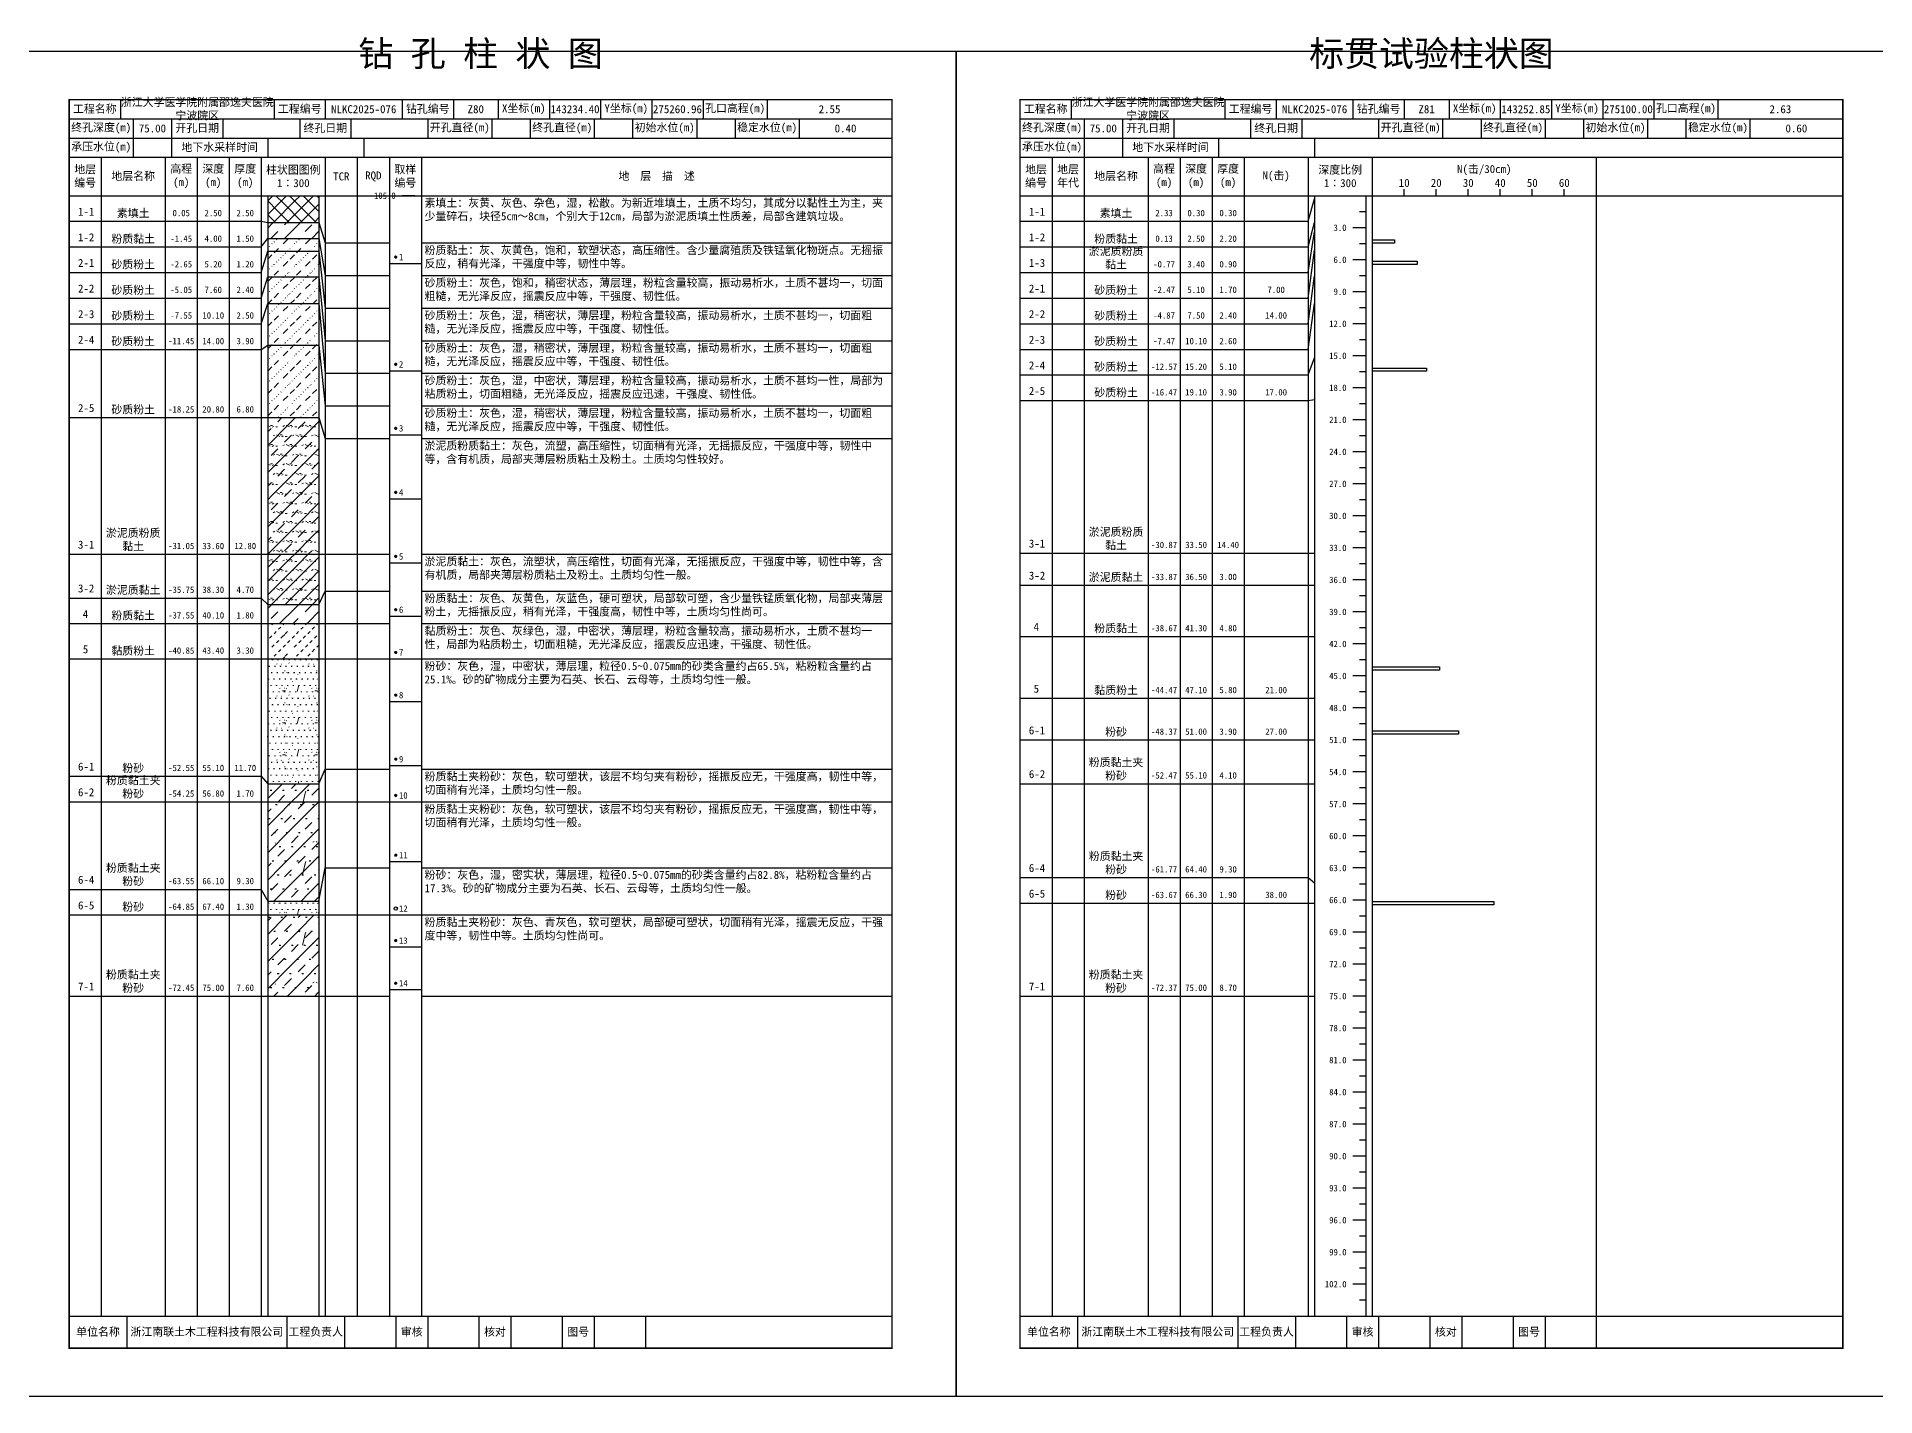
# Model space of a CAD drawing. Extents: x 297 to 65340, y 0 to 425.
# Drawn here: x 56143 to 56717, y 0 to 425 of the extents above; entities that cross this region are included whole.
import ezdxf
from ezdxf.enums import TextEntityAlignment as Align

# ---------------------------------------------------------------- set-up
doc = ezdxf.new("R2010")
doc.units = 0
doc.layers.get('0').update_dxf_attribs({"linetype": 'CONTINUOUS'})
doc.layers.add('FRAME', color=7, linetype='CONTINUOUS')
doc.layers.add('STRATUM', color=7, linetype='CONTINUOUS')
doc.layers.add('HATCH', color=7, linetype='CONTINUOUS', lineweight=13)
doc.styles.add('ST', font='')
doc.styles.get('ST').set_extended_font_data('SimSun')
pattern_1 = [(45, (0, 0), (-4.2426407, 4.2426407), [10, 0]), (45, (1.061, -3.182), (-2.12132034, 6.363961), [3, -3])]
pattern_2 = [(45.000006, (0, 0), (-7.3e-07, 6.99998237), [1.971956, -7.927535]), (45.000006, (2.813, 2.829), (-7.3e-07, 6.99998237), [1.99367, -7.905828]), (45.000006, (5.0675, 5.082), (-7.3e-07, 6.99998237), [1.813609, -8.085882]), (26.565052, (0, 3.5), (7.00000042, 7.00000017), [0.0965, -15.555976]), (36.869899, (0.7, 4.2), (6.999999835, 7.000000165), [0.197747, -34.802253]), (315.00001, (3.5, 6.976), (6.99998237, 1.2e-06), [0.033054, -9.866441]), (26.565052, (3.5, 0), (7.00000042, 7.00000017), [0.144749, -15.507727]), (26.565052, (4.2, 0.7), (7.00000042, 7.00000017), [0.10528, -15.547196]), (90.000004, (4.55, 1.05), (-7, -5e-07), [0.028767, -6.971233]), (26.565052, (4.9, 1.4), (7.00000042, 7.00000017), [0.091014, -31.213938]), (36.869899, (5.6, 2.1), (6.999999835, 7.000000165), [0.110692, -34.889308]), (45.000002, (6.3, 2.8), (-2.4e-07, 6.99998237), [0.109112, -9.790383]), (315.00001, (6.914, 3.548), (6.99998237, 1.2e-06), [0.033054, -9.866441]), (36.869898, (1.4, 4.9), (6.999999957, 7.000000043), [0.10224, -34.89776]), (53.130103, (2.1, 5.6), (13.999999763, 21.000000158), [0.134384, -34.865616]), (53.130103, (2.8, 6.3), (13.999999763, 21.000000158), [0.126246, -34.873754])]
pattern_3 = [(82.875, (-0.8346, -1.206), (0.00036925, 10.000176442), [0.08929, -80.53371]), (143.13, (-0.7336, -1.2818), (-29.99996427, 20.00005359), [0.12627, -49.87373]), (172.875, (-0.5564, -1.304), (-70.000245666, 9.999660329), [0.17857, -80.44443]), (206.565, (-0.378, -1.2147), (-9.99970493, -9.99968706), [0.19954, -22.16046]), (243.435, (-0.2887, -1.0363), (8.93e-06, -9.999696), [0.19954, -22.16146]), (255.964, (-0.1994, -0.679), (-0.00020004, -9.99950129), [0.36813, -40.86287]), (255.964, (0.1106, 0.561), (-0.00020004, -9.99950129), [1.27838, -39.95262]), (255.964, (0.179, 0.835), (-0.00020004, -9.99950129), [0.28235, -40.94865]), (216.87, (0.3694, 1.0892), (-9.999982136, -10.000017864), [0.12627, -49.87373]), (243.435, (0.2683, 1.0135), (8.93e-06, -9.999696), [0.19954, -22.16146]), (206.565, (0.548, 1.1785), (-9.99970493, -9.99968706), [0.19954, -22.16046]), (172.875, (0.725, 1.1563), (-70.000245666, 9.999660329), [0.17857, -80.44443]), (143.13, (0.826, 1.0806), (-29.99996427, 20.00005359), [0.12627, -49.87373]), (82.875, (0.815, 0.992), (0.00036925, 10.000176442), [0.08929, -80.53371]), (0, (-0.33, 0.34), (0, 10), [0.89286, -9.10714]), (0, (0.025, 0), (1, 2), [0, -1.75]), (0, (0, 0.025), (1, 2), [0, -1.75]), (0, (0, 0), (1, 2), [0, -1.75]), (0, (-0.025, 0), (1, 2), [0, -1.75]), (0, (0, -0.025), (1, 2), [0, -1.75])]
pattern_4 = [(82.875, (-1.8361, -2.6533), (0.00081235, 22.00038817), [0.196438, -177.174162]), (143.13, (-1.614, -2.82), (-65.9999214, 44.0001179), [0.277794, -109.722206]), (172.875, (-1.224, -2.8687), (-154.00054047, 21.99925272), [0.392854, -176.977746]), (206.565, (-0.831, -2.672), (-21.9993508, -21.9993115), [0.438988, -48.753012]), (243.435, (-0.635, -2.28), (1.96e-05, -21.9993312), [0.438988, -48.755212]), (255.964, (-0.4387, -1.494), (-0.0004401, -21.99890283), [0.809886, -89.898314]), (255.964, (0.2434, 1.2344), (-0.0004401, -21.99890283), [2.812436, -87.895764]), (255.964, (0.394, 1.837), (-0.0004401, -21.99890283), [0.62117, -90.08703]), (216.87, (0.8126, 2.3963), (-21.9999607, -22.0000393), [0.277794, -109.722206]), (243.435, (0.59, 2.23), (1.96e-05, -21.9993312), [0.438988, -48.755212]), (206.565, (1.205, 2.593), (-21.9993508, -21.9993115), [0.438988, -48.753012]), (172.875, (1.595, 2.544), (-154.00054047, 21.99925272), [0.392854, -176.977746]), (143.13, (1.8173, 2.3772), (-65.9999214, 44.0001179), [0.277794, -109.722206]), (82.875, (1.793, 2.1823), (0.00081235, 22.00038817), [0.196438, -177.174162]), (0, (-0.725, 0.748), (0, 22), [1.964292, -20.035708]), (0, (0.055, 0), (2.2, 4.4), [0, -3.85]), (0, (0, 0.055), (2.2, 4.4), [0, -3.85]), (0, (0, 0), (2.2, 4.4), [0, -3.85]), (0, (-0.055, 0), (2.2, 4.4), [0, -3.85]), (0, (0, -0.055), (2.2, 4.4), [0, -3.85])]

# ---------------------------------------------------------------- blocks, each defined once
blk = doc.blocks.new('SolidCircle')
at = {"const_width": 0.5}
blk.add_lwpolyline([(-0.25, 0, 1), (0.25, 0, 1)], format="xyb", close=True, dxfattribs=at)

msp = doc.modelspace()

# ---------------------------------------------------------------- hatches: boundary and pattern name
at = {"layer": 'HATCH'}
h = msp.add_hatch(dxfattribs=at)
h.set_pattern_fill('STT', color=256, style=0)
h.set_pattern_definition([(45, (0, 0), (-2.12132034, 2.12132034), [10, 0]), (135, (0, 0), (-2.12132034, -2.12132034), [10, 0])])
h.paths.add_polyline_path([(56231, 375), (56215, 375), (56215, 366.67), (56231, 366.67)])
h = msp.add_hatch(dxfattribs=at)
h.set_pattern_fill('FZNT', color=256, style=0)
h.set_pattern_definition(pattern_1)
h.paths.add_polyline_path([(56231, 366.67), (56215, 366.67), (56215, 361.67), (56231, 361.67)])
h = msp.add_hatch(dxfattribs=at)
h.set_pattern_fill('SZFT', color=256, style=0)
h.set_pattern_definition(pattern_2)
h.paths.add_polyline_path([(56231, 361.67), (56215, 361.67), (56215, 357.67), (56231, 357.67)])
h = msp.add_hatch(dxfattribs=at)
h.set_pattern_fill('SZFT', color=256, style=0)
h.set_pattern_definition(pattern_2)
h.paths.add_polyline_path([(56231, 357.67), (56215, 357.67), (56215, 349.67), (56231, 349.67)])
h = msp.add_hatch(dxfattribs=at)
h.set_pattern_fill('SZFT', color=256, style=0)
h.set_pattern_definition(pattern_2)
h.paths.add_polyline_path([(56231, 349.67), (56215, 349.67), (56215, 341.33), (56231, 341.33)])
h = msp.add_hatch(dxfattribs=at)
h.set_pattern_fill('SZFT', color=256, style=0)
h.set_pattern_definition(pattern_2)
h.paths.add_polyline_path([(56231, 341.33), (56215, 341.33), (56215, 328.33), (56231, 328.33)])
h = msp.add_hatch(dxfattribs=at)
h.set_pattern_fill('SZFT', color=256, style=0)
h.set_pattern_definition(pattern_2)
h.paths.add_polyline_path([(56231, 328.33), (56215, 328.33), (56215, 305.67), (56231, 305.67)])
h = msp.add_hatch(dxfattribs=at)
h.set_pattern_fill('YNFNT', color=256, style=0)
h.set_pattern_definition([(45, (0, 0), (-4.2426407, 4.2426407), [10, 0]), (45, (1.061, -3.182), (-2.12132034, 6.363961), [3, -3]), (26.565, (1.0741, -0.2536), (5.99982296, 5.99981224), [0.567, -12.849]), (0, (0.507, -0.2536), (0, 6), [0.567, -5.433]), (26.565, (-1.5813, 0), (5.99982296, 5.99981224), [0.567, -12.849]), (0, (-1.074, 0.2536), (0, 6), [0.567, -5.433]), (153.435, (0.5071, -0.2536), (-5.9998176, -5.36e-06), [1.134, -12.2826]), (26.565, (4.0741, 2.7464), (5.99982296, 5.99981224), [0.567, -12.849]), (0, (3.507, 2.7464), (0, 6), [0.567, -5.433]), (26.565, (1.4187, 3), (5.99982296, 5.99981224), [0.567, -12.849]), (0, (1.926, 3.2536), (0, 6), [0.567, -5.433]), (153.435, (3.5071, 2.7464), (-5.9998176, -5.36e-06), [1.134, -12.2826])])
h.paths.add_polyline_path([(56231, 305.67), (56215, 305.67), (56215, 263), (56231, 263)])
h = msp.add_hatch(dxfattribs=at)
h.set_pattern_fill('YNNT', color=256, style=0)
h.set_pattern_definition([(45, (0, 0), (-2.12132034, 2.12132034), [10, 0]), (26.565, (1.0741, -0.2536), (5.99982296, 5.99981224), [0.567, -12.849]), (0, (0.507, -0.2536), (0, 6), [0.567, -5.433]), (26.565, (-1.5813, 0), (5.99982296, 5.99981224), [0.567, -12.849]), (0, (-1.074, 0.2536), (0, 6), [0.567, -5.433]), (153.435, (0.5071, -0.2536), (-5.9998176, -5.36e-06), [1.134, -12.2826]), (26.565, (4.0741, 2.7464), (5.99982296, 5.99981224), [0.567, -12.849]), (0, (3.507, 2.7464), (0, 6), [0.567, -5.433]), (26.565, (1.4187, 3), (5.99982296, 5.99981224), [0.567, -12.849]), (0, (1.926, 3.2536), (0, 6), [0.567, -5.433]), (153.435, (3.5071, 2.7464), (-5.9998176, -5.36e-06), [1.134, -12.2826])])
h.paths.add_polyline_path([(56231, 263), (56215, 263), (56215, 247.33), (56231, 247.33)])
h = msp.add_hatch(dxfattribs=at)
h.set_pattern_fill('FZNT', color=256, style=0)
h.set_pattern_definition(pattern_1)
h.paths.add_polyline_path([(56231, 247.33), (56215, 247.33), (56215, 241.33), (56231, 241.33)])
h = msp.add_hatch(dxfattribs=at)
h.set_pattern_fill('NZFT', color=256, style=0)
h.set_pattern_definition([(45.000005, (0, 0), (-6e-07, 6.99998237), [0.947297, -8.952198]), (45.000005, (1.4, 1.4), (-6e-07, 6.99998237), [0.986898, -8.912597]), (45.000005, (2.8, 2.8), (-6e-07, 6.99998237), [1.060182, -8.839313]), (45.000005, (4.2, 4.2), (-6e-07, 6.99998237), [0.949178, -8.950318]), (45.000005, (5.6, 5.6), (-6e-07, 6.99998237), [1.036501, -8.862994]), (45.000005, (3.5, 0), (-6e-07, 6.99998237), [1.013348, -8.886147]), (45.000005, (4.9, 1.4), (-6e-07, 6.99998237), [1.078956, -12.120371]), (45.000005, (6.3, 2.8), (-6e-07, 6.99998237), [0.998824, -8.900671]), (45.000003, (0.7, 4.2), (-3.7e-07, 6.99998237), [1.05533, -8.844165]), (45.000003, (2.1, 5.6), (-3.7e-07, 6.99998237), [1.036501, -8.862994])])
h.paths.add_polyline_path([(56231, 241.33), (56215, 241.33), (56215, 230.33), (56231, 230.33)])
h = msp.add_hatch(dxfattribs=at)
h.set_pattern_fill('FS', color=256, style=0)
h.set_pattern_definition(pattern_3)
h.paths.add_polyline_path([(56231, 230.33), (56215, 230.33), (56215, 191.33), (56231, 191.33)])
h = msp.add_hatch(dxfattribs=at)
h.set_pattern_fill('FZNT', color=256, style=0)
h.set_pattern_definition(pattern_1)
h.paths.add_polyline_path([(56231, 191.33), (56215, 191.33), (56215, 185.67), (56231, 185.67)])
h = msp.add_hatch(dxfattribs=at)
h.set_pattern_fill('FS', color=256, scale=2.2, style=0)
h.set_pattern_definition(pattern_4)
h.paths.add_polyline_path([(56231, 191.33), (56215, 191.33), (56215, 185.67), (56231, 185.67)])
h = msp.add_hatch(dxfattribs=at)
h.set_pattern_fill('FZNT', color=256, style=0)
h.set_pattern_definition(pattern_1)
h.paths.add_polyline_path([(56231, 185.67), (56215, 185.67), (56215, 154.67), (56231, 154.67)])
h = msp.add_hatch(dxfattribs=at)
h.set_pattern_fill('FS', color=256, scale=2.2, style=0)
h.set_pattern_definition(pattern_4)
h.paths.add_polyline_path([(56231, 185.67), (56215, 185.67), (56215, 154.67), (56231, 154.67)])
h = msp.add_hatch(dxfattribs=at)
h.set_pattern_fill('FS', color=256, style=0)
h.set_pattern_definition(pattern_3)
h.paths.add_polyline_path([(56231, 154.67), (56215, 154.67), (56215, 150.33), (56231, 150.33)])
h = msp.add_hatch(dxfattribs=at)
h.set_pattern_fill('FZNT', color=256, style=0)
h.set_pattern_definition(pattern_1)
h.paths.add_polyline_path([(56231, 150.33), (56215, 150.33), (56215, 125), (56231, 125)])
h = msp.add_hatch(dxfattribs=at)
h.set_pattern_fill('FS', color=256, scale=2.2, style=0)
h.set_pattern_definition(pattern_4)
h.paths.add_polyline_path([(56231, 150.33), (56215, 150.33), (56215, 125), (56231, 125)])

# ---------------------------------------------------------------- linework, layer by layer
at = {"layer": 'FRAME', "color": 245, "linetype": 'Continuous'}
for points in [[(56133, 0), (56430, 0), (56430, 420), (56133, 420)], [(56430, 0), (56727, 0), (56727, 420), (56430, 420)]]:
    msp.add_lwpolyline(points, close=True, dxfattribs=at)
at = {"layer": 'FRAME', "linetype": 'Continuous', "const_width": 0.5}
for points in [[(56153, 15), (56410, 15), (56410, 405), (56153, 405)], [(56450, 15), (56707, 15), (56707, 405), (56450, 405)]]:
    msp.add_lwpolyline(points, close=True, dxfattribs=at)
at = {"layer": 'FRAME', "color": 0, "linetype": 'Continuous'}
for points in [[(56169, 405), (56169, 399)], [(56217, 405), (56217, 399)], [(56233, 405), (56233, 399)], [(56257, 405), (56257, 399)], [(56273, 405), (56273, 399)], [(56287, 405), (56287, 399)], [(56303, 405), (56303, 399)], [(56319, 405), (56319, 399)], [(56335, 405), (56335, 399)], [(56351, 405), (56351, 399)], [(56371, 405), (56371, 399)], [(56410, 405), (56410, 399)], [(56466, 405), (56466, 399)], [(56514, 405), (56514, 399)], [(56530, 405), (56530, 399)], [(56554, 405), (56554, 399)], [(56570, 405), (56570, 399)], [(56584, 405), (56584, 399)], [(56600, 405), (56600, 399)], [(56616, 405), (56616, 399)], [(56632, 405), (56632, 399)], [(56648, 405), (56648, 399)], [(56668, 405), (56668, 399)], [(56707, 405), (56707, 399)], [(56153, 399), (56410, 399)], [(56173, 399), (56173, 393)], [(56185, 399), (56185, 393)], [(56201, 399), (56201, 393)], [(56225, 399), (56225, 393)], [(56241, 399), (56241, 393)], [(56265, 399), (56265, 393)], [(56285, 399), (56285, 393)], [(56297, 399), (56297, 393)], [(56317, 399), (56317, 393)], [(56329, 399), (56329, 393)], [(56349, 399), (56349, 393)], [(56361, 399), (56361, 393)], [(56381, 399), (56381, 393)], [(56410, 399), (56410, 393)], [(56450, 399), (56707, 399)], [(56470, 399), (56470, 393)], [(56482, 399), (56482, 393)], [(56498, 399), (56498, 393)], [(56522, 399), (56522, 393)], [(56538, 399), (56538, 393)], [(56562, 399), (56562, 393)], [(56582, 399), (56582, 393)], [(56594, 399), (56594, 393)], [(56614, 399), (56614, 393)], [(56626, 399), (56626, 393)], [(56646, 399), (56646, 393)], [(56658, 399), (56658, 393)], [(56678, 399), (56678, 393)], [(56707, 399), (56707, 393)], [(56153, 393), (56410, 393)], [(56173, 393), (56173, 387)], [(56185, 393), (56185, 387)], [(56215, 393), (56215, 387)], [(56245, 393), (56245, 387)], [(56450, 393), (56707, 393)], [(56470, 393), (56470, 387)], [(56482, 393), (56482, 387)], [(56512, 393), (56512, 387)], [(56542, 393), (56542, 387)], [(56153, 387), (56410, 387)], [(56163, 387), (56163, 25)], [(56183, 387), (56183, 25)], [(56193, 387), (56193, 25)], [(56203, 387), (56203, 25)], [(56213, 387), (56213, 25)], [(56233, 387), (56233, 25)], [(56243, 387), (56243, 25)], [(56253, 387), (56253, 25)], [(56263, 387), (56263, 25)], [(56410, 387), (56410, 25)], [(56450, 387), (56707, 387)], [(56460, 387), (56460, 25)], [(56470, 387), (56470, 25)], [(56490, 387), (56490, 25)], [(56500, 387), (56500, 25)], [(56510, 387), (56510, 25)], [(56520, 387), (56520, 25)], [(56540, 387), (56540, 25)], [(56560, 387), (56560, 25)], [(56630, 387), (56630, 25)], [(56153, 375), (56410, 375)], [(56215, 375), (56215, 25)], [(56231, 375), (56231, 25)], [(56450, 375), (56707, 375)], [(56542, 375), (56542, 25)], [(56558, 375), (56558, 25)], [(56570, 375), (56570, 377)], [(56580, 375), (56580, 377)], [(56590, 375), (56590, 377)], [(56600, 375), (56600, 377)], [(56610, 375), (56610, 377)], [(56620, 375), (56620, 377)], [(56153, 25), (56410, 25)], [(56171, 25), (56171, 15)], [(56221, 25), (56221, 15)], [(56239, 25), (56239, 15)], [(56255, 25), (56255, 15)], [(56265, 25), (56265, 15)], [(56281, 25), (56281, 15)], [(56291, 25), (56291, 15)], [(56307, 25), (56307, 15)], [(56317, 25), (56317, 15)], [(56333, 25), (56333, 15)], [(56450, 25), (56707, 25)], [(56468, 25), (56468, 15)], [(56518, 25), (56518, 15)], [(56536, 25), (56536, 15)], [(56552, 25), (56552, 15)], [(56562, 25), (56562, 15)], [(56578, 25), (56578, 15)], [(56588, 25), (56588, 15)], [(56604, 25), (56604, 15)], [(56614, 25), (56614, 15)], [(56630, 25), (56630, 15)]]:
    msp.add_lwpolyline(points, dxfattribs=at)
at = {"layer": 'STRATUM', "linetype": 'Continuous'}
for points in [[(56261, 375), (56257, 375)], [(56540, 367), (56542, 374)], [(56558, 370), (56556, 370)], [(56153, 367), (56163, 367)], [(56163, 367), (56183, 367)], [(56183, 367), (56193, 367)], [(56193, 367), (56203, 367)], [(56203, 367), (56213, 367)], [(56213, 367), (56215, 366.67), (56231, 366.67), (56233, 360.23)], [(56450, 367), (56460, 367)], [(56460, 367), (56470, 367)], [(56470, 367), (56490, 367)], [(56490, 367), (56500, 367)], [(56500, 367), (56510, 367)], [(56510, 367), (56520, 367)], [(56520, 367), (56540, 367)], [(56540, 359), (56542, 366.67)], [(56540, 351), (56542, 363.67)], [(56558, 365), (56554, 365)], [(56153, 359), (56163, 359)], [(56163, 359), (56183, 359)], [(56183, 359), (56193, 359)], [(56193, 359), (56203, 359)], [(56203, 359), (56213, 359)], [(56213, 359), (56215, 361.67), (56231, 361.67), (56233, 350.06)], [(56213, 351), (56215, 357.67), (56231, 357.67), (56233, 339.88)], [(56233, 360.23), (56243, 360.23)], [(56243, 360.23), (56253, 360.23)], [(56263, 360.23), (56410, 360.23)], [(56450, 359), (56460, 359)], [(56460, 359), (56470, 359)], [(56470, 359), (56490, 359)], [(56490, 359), (56500, 359)], [(56500, 359), (56510, 359)], [(56510, 359), (56520, 359)], [(56520, 359), (56540, 359)], [(56540, 343), (56542, 358)], [(56558, 360), (56556, 360)], [(56560, 361.17), (56567, 361.17), (56567, 360.17), (56560, 360.17)], [(56153, 351), (56163, 351)], [(56163, 351), (56183, 351)], [(56183, 351), (56193, 351)], [(56193, 351), (56203, 351)], [(56203, 351), (56213, 351)], [(56253, 353.83), (56263, 353.83)], [(56450, 351), (56460, 351)], [(56460, 351), (56470, 351)], [(56470, 351), (56490, 351)], [(56490, 351), (56500, 351)], [(56500, 351), (56510, 351)], [(56510, 351), (56520, 351)], [(56520, 351), (56540, 351)], [(56558, 355), (56554, 355)], [(56560, 354.5), (56574, 354.5), (56574, 353.5), (56560, 353.5)], [(56213, 343), (56215, 349.67), (56231, 349.67), (56233, 329.7)], [(56233, 350.06), (56243, 350.06)], [(56243, 350.06), (56253, 350.06)], [(56263, 350.06), (56410, 350.06)], [(56540, 335), (56542, 350)], [(56558, 345), (56554, 345)], [(56558, 350), (56556, 350)], [(56153, 343), (56163, 343)], [(56163, 343), (56183, 343)], [(56183, 343), (56193, 343)], [(56193, 343), (56203, 343)], [(56203, 343), (56213, 343)], [(56213, 335), (56215, 341.33), (56231, 341.33), (56233, 319.53)], [(56233, 339.88), (56243, 339.88)], [(56243, 339.88), (56253, 339.88)], [(56263, 339.88), (56410, 339.88)], [(56450, 343), (56460, 343)], [(56460, 343), (56470, 343)], [(56470, 343), (56490, 343)], [(56490, 343), (56500, 343)], [(56500, 343), (56510, 343)], [(56510, 343), (56520, 343)], [(56520, 343), (56540, 343)], [(56540, 327), (56542, 341.33)], [(56558, 340), (56556, 340)], [(56153, 335), (56163, 335)], [(56163, 335), (56183, 335)], [(56183, 335), (56193, 335)], [(56193, 335), (56203, 335)], [(56203, 335), (56213, 335)], [(56450, 335), (56460, 335)], [(56460, 335), (56470, 335)], [(56470, 335), (56490, 335)], [(56490, 335), (56500, 335)], [(56500, 335), (56510, 335)], [(56510, 335), (56520, 335)], [(56520, 335), (56540, 335)], [(56558, 335), (56554, 335)], [(56213, 327), (56215, 328.33), (56231, 328.33), (56233, 309.35)], [(56233, 329.7), (56243, 329.7)], [(56243, 329.7), (56253, 329.7)], [(56263, 329.7), (56410, 329.7)], [(56558, 330), (56556, 330)], [(56153, 327), (56163, 327)], [(56163, 327), (56183, 327)], [(56183, 327), (56193, 327)], [(56193, 327), (56203, 327)], [(56203, 327), (56213, 327)], [(56450, 327), (56460, 327)], [(56460, 327), (56470, 327)], [(56470, 327), (56490, 327)], [(56490, 327), (56500, 327)], [(56500, 327), (56510, 327)], [(56510, 327), (56520, 327)], [(56520, 327), (56540, 327)], [(56540, 319), (56542, 324.33)], [(56558, 325), (56554, 325)], [(56233, 319.53), (56243, 319.53)], [(56243, 319.53), (56253, 319.53)], [(56253, 320.33), (56263, 320.33)], [(56263, 319.53), (56410, 319.53)], [(56450, 319), (56460, 319)], [(56460, 319), (56470, 319)], [(56470, 319), (56490, 319)], [(56490, 319), (56500, 319)], [(56500, 319), (56510, 319)], [(56510, 319), (56520, 319)], [(56520, 319), (56540, 319)], [(56558, 320), (56556, 320)], [(56560, 321.17), (56577, 321.17), (56577, 320.17), (56560, 320.17)], [(56450, 311), (56460, 311)], [(56460, 311), (56470, 311)], [(56470, 311), (56490, 311)], [(56490, 311), (56500, 311)], [(56500, 311), (56510, 311)], [(56510, 311), (56520, 311)], [(56520, 311), (56540, 311)], [(56540, 311), (56542, 311.33)], [(56558, 315), (56554, 315)], [(56153, 305.67), (56163, 305.67)], [(56163, 305.67), (56183, 305.67)], [(56183, 305.67), (56193, 305.67)], [(56193, 305.67), (56203, 305.67)], [(56203, 305.67), (56213, 305.67)], [(56213, 305.67), (56215, 305.67), (56231, 305.67), (56233, 299.17)], [(56233, 309.35), (56243, 309.35)], [(56243, 309.35), (56253, 309.35)], [(56263, 309.35), (56410, 309.35)], [(56558, 305), (56554, 305)], [(56558, 310), (56556, 310)], [(56233, 299.17), (56243, 299.17)], [(56243, 299.17), (56253, 299.17)], [(56253, 300.33), (56263, 300.33)], [(56263, 299.17), (56410, 299.17)], [(56558, 300), (56556, 300)], [(56558, 295), (56554, 295)], [(56558, 290), (56556, 290)], [(56558, 285), (56554, 285)], [(56253, 280.33), (56263, 280.33)], [(56558, 280), (56556, 280)], [(56558, 275), (56554, 275)], [(56558, 270), (56556, 270)], [(56558, 265), (56554, 265)], [(56153, 263), (56163, 263)], [(56163, 263), (56183, 263)], [(56183, 263), (56193, 263)], [(56193, 263), (56203, 263)], [(56203, 263), (56213, 263)], [(56213, 263), (56215, 263), (56231, 263), (56233, 263)], [(56233, 263), (56243, 263)], [(56243, 263), (56253, 263)], [(56253, 260.33), (56263, 260.33)], [(56263, 263), (56410, 263)], [(56450, 263.33), (56460, 263.33)], [(56460, 263.33), (56470, 263.33)], [(56470, 263.33), (56490, 263.33)], [(56490, 263.33), (56500, 263.33)], [(56500, 263.33), (56510, 263.33)], [(56510, 263.33), (56520, 263.33)], [(56520, 263.33), (56540, 263.33)], [(56540, 263.33), (56542, 263.33)], [(56558, 260), (56556, 260)], [(56450, 253.33), (56460, 253.33)], [(56460, 253.33), (56470, 253.33)], [(56470, 253.33), (56490, 253.33)], [(56490, 253.33), (56500, 253.33)], [(56500, 253.33), (56510, 253.33)], [(56510, 253.33), (56520, 253.33)], [(56520, 253.33), (56540, 253.33)], [(56540, 253.33), (56542, 253.33)], [(56558, 255), (56554, 255)], [(56153, 249.33), (56163, 249.33)], [(56163, 249.33), (56183, 249.33)], [(56183, 249.33), (56193, 249.33)], [(56193, 249.33), (56203, 249.33)], [(56203, 249.33), (56213, 249.33)], [(56213, 249.33), (56215, 247.33), (56231, 247.33), (56233, 251.51)], [(56233, 251.51), (56243, 251.51)], [(56243, 251.51), (56253, 251.51)], [(56263, 251.51), (56410, 251.51)], [(56558, 250), (56556, 250)], [(56153, 241.33), (56163, 241.33)], [(56163, 241.33), (56183, 241.33)], [(56183, 241.33), (56193, 241.33)], [(56193, 241.33), (56203, 241.33)], [(56203, 241.33), (56213, 241.33)], [(56213, 241.33), (56215, 241.33), (56231, 241.33), (56233, 241.33)], [(56233, 241.33), (56243, 241.33)], [(56243, 241.33), (56253, 241.33)], [(56253, 243.67), (56263, 243.67)], [(56263, 241.33), (56410, 241.33)], [(56558, 245), (56554, 245)], [(56450, 237.33), (56460, 237.33)], [(56460, 237.33), (56470, 237.33)], [(56470, 237.33), (56490, 237.33)], [(56490, 237.33), (56500, 237.33)], [(56500, 237.33), (56510, 237.33)], [(56510, 237.33), (56520, 237.33)], [(56520, 237.33), (56540, 237.33)], [(56540, 237.33), (56542, 237.33)], [(56558, 240), (56556, 240)], [(56153, 230.33), (56163, 230.33)], [(56163, 230.33), (56183, 230.33)], [(56183, 230.33), (56193, 230.33)], [(56193, 230.33), (56203, 230.33)], [(56203, 230.33), (56213, 230.33)], [(56213, 230.33), (56215, 230.33), (56231, 230.33), (56233, 230.33)], [(56233, 230.33), (56243, 230.33)], [(56243, 230.33), (56253, 230.33)], [(56253, 230.33), (56263, 230.33)], [(56263, 230.33), (56410, 230.33)], [(56558, 235), (56554, 235)], [(56558, 230), (56556, 230)], [(56558, 225), (56554, 225)], [(56560, 227.83), (56581, 227.83), (56581, 226.83), (56560, 226.83)], [(56558, 220), (56556, 220)], [(56253, 217), (56263, 217)], [(56450, 218), (56460, 218)], [(56460, 218), (56470, 218)], [(56470, 218), (56490, 218)], [(56490, 218), (56500, 218)], [(56500, 218), (56510, 218)], [(56510, 218), (56520, 218)], [(56520, 218), (56540, 218)], [(56540, 218), (56542, 218)], [(56558, 215), (56554, 215)], [(56558, 210), (56556, 210)], [(56560, 207.83), (56587, 207.83), (56587, 206.83), (56560, 206.83)], [(56450, 205), (56460, 205)], [(56460, 205), (56470, 205)], [(56470, 205), (56490, 205)], [(56490, 205), (56500, 205)], [(56500, 205), (56510, 205)], [(56510, 205), (56520, 205)], [(56520, 205), (56540, 205)], [(56540, 205), (56542, 205)], [(56558, 205), (56554, 205)], [(56213, 193.67), (56215, 191.33), (56231, 191.33), (56233, 195.84)], [(56233, 195.84), (56243, 195.84)], [(56243, 195.84), (56253, 195.84)], [(56253, 197), (56263, 197)], [(56263, 195.84), (56410, 195.84)], [(56558, 200), (56556, 200)], [(56153, 193.67), (56163, 193.67)], [(56163, 193.67), (56183, 193.67)], [(56183, 193.67), (56193, 193.67)], [(56193, 193.67), (56203, 193.67)], [(56203, 193.67), (56213, 193.67)], [(56450, 191.33), (56460, 191.33)], [(56460, 191.33), (56470, 191.33)], [(56470, 191.33), (56490, 191.33)], [(56490, 191.33), (56500, 191.33)], [(56500, 191.33), (56510, 191.33)], [(56510, 191.33), (56520, 191.33)], [(56520, 191.33), (56540, 191.33)], [(56540, 191.33), (56542, 191.33)], [(56558, 195), (56554, 195)], [(56558, 190), (56556, 190)], [(56153, 185.67), (56163, 185.67)], [(56163, 185.67), (56183, 185.67)], [(56183, 185.67), (56193, 185.67)], [(56193, 185.67), (56203, 185.67)], [(56203, 185.67), (56213, 185.67)], [(56213, 185.67), (56215, 185.67), (56231, 185.67), (56233, 185.67)], [(56233, 185.67), (56243, 185.67)], [(56243, 185.67), (56253, 185.67)], [(56253, 185.67), (56263, 185.67)], [(56263, 185.67), (56410, 185.67)], [(56558, 185), (56554, 185)], [(56558, 180), (56556, 180)], [(56558, 175), (56554, 175)], [(56253, 167), (56263, 167)], [(56558, 170), (56556, 170)], [(56213, 158.33), (56215, 154.67), (56231, 154.67), (56233, 165.1)], [(56233, 165.1), (56243, 165.1)], [(56243, 165.1), (56253, 165.1)], [(56263, 165.1), (56410, 165.1)], [(56450, 162), (56460, 162)], [(56460, 162), (56470, 162)], [(56470, 162), (56490, 162)], [(56490, 162), (56500, 162)], [(56500, 162), (56510, 162)], [(56510, 162), (56520, 162)], [(56520, 162), (56540, 162)], [(56540, 162), (56542, 160.33)], [(56558, 165), (56554, 165)], [(56153, 158.33), (56163, 158.33)], [(56163, 158.33), (56183, 158.33)], [(56183, 158.33), (56193, 158.33)], [(56193, 158.33), (56203, 158.33)], [(56203, 158.33), (56213, 158.33)], [(56558, 160), (56556, 160)], [(56153, 150.33), (56163, 150.33)], [(56163, 150.33), (56183, 150.33)], [(56183, 150.33), (56193, 150.33)], [(56193, 150.33), (56203, 150.33)], [(56203, 150.33), (56213, 150.33)], [(56213, 150.33), (56215, 150.33), (56231, 150.33), (56233, 150.33)], [(56233, 150.33), (56243, 150.33)], [(56243, 150.33), (56253, 150.33)], [(56253, 150.33), (56263, 150.33)], [(56263, 150.33), (56410, 150.33)], [(56450, 154), (56460, 154)], [(56460, 154), (56470, 154)], [(56470, 154), (56490, 154)], [(56490, 154), (56500, 154)], [(56500, 154), (56510, 154)], [(56510, 154), (56520, 154)], [(56520, 154), (56540, 154)], [(56540, 154), (56542, 154)], [(56558, 155), (56554, 155)], [(56558, 150), (56556, 150)], [(56560, 154.5), (56598, 154.5), (56598, 153.5), (56560, 153.5)], [(56558, 145), (56554, 145)], [(56253, 140.33), (56263, 140.33)], [(56558, 140), (56556, 140)], [(56558, 135), (56554, 135)], [(56253, 127), (56263, 127)], [(56558, 130), (56556, 130)], [(56153, 125), (56163, 125)], [(56163, 125), (56183, 125)], [(56183, 125), (56193, 125)], [(56193, 125), (56203, 125)], [(56203, 125), (56213, 125)], [(56213, 125), (56215, 125), (56231, 125), (56233, 125)], [(56233, 125), (56243, 125)], [(56243, 125), (56253, 125)], [(56263, 125), (56410, 125)], [(56450, 125), (56460, 125)], [(56460, 125), (56470, 125)], [(56470, 125), (56490, 125)], [(56490, 125), (56500, 125)], [(56500, 125), (56510, 125)], [(56510, 125), (56520, 125)], [(56520, 125), (56540, 125)], [(56540, 125), (56542, 125)], [(56558, 125), (56554, 125)], [(56558, 115), (56554, 115)], [(56558, 120), (56556, 120)], [(56558, 110), (56556, 110)], [(56558, 105), (56554, 105)], [(56558, 100), (56556, 100)], [(56558, 95), (56554, 95)], [(56558, 90), (56556, 90)], [(56558, 85), (56554, 85)], [(56558, 75), (56554, 75)], [(56558, 80), (56556, 80)], [(56558, 70), (56556, 70)], [(56558, 65), (56554, 65)], [(56558, 60), (56556, 60)], [(56558, 55), (56554, 55)], [(56558, 50), (56556, 50)], [(56558, 45), (56554, 45)], [(56558, 35), (56554, 35)], [(56558, 40), (56556, 40)], [(56558, 30), (56556, 30)]]:
    msp.add_lwpolyline(points, dxfattribs=at)
at = {"layer": 'STRATUM'}
msp.add_circle((56255, 152.33), 0.5, dxfattribs=at)

# ---------------------------------------------------------------- block references
for p in [(56255, 355.83), (56255, 322.33), (56255, 302.33), (56255, 282.33), (56255, 262.33), (56255, 245.67), (56255, 232.33), (56255, 219), (56255, 199), (56255, 187.67), (56255, 169), (56255, 142.33), (56255, 129)]:
    msp.add_blockref('SolidCircle', p, dxfattribs=at)

# ---------------------------------------------------------------- texts
at = {"layer": 'FRAME', "style": 'ST'}
for s, p in [('钻 孔 柱 状 图', (56281.5, 413)), ('标贯试验柱状图', (56578.5, 413))]:
    msp.add_text(s, height=8, dxfattribs=at).set_placement(p, align=Align.BOTTOM_CENTER)
for s, p in [('10', (56570, 379)), ('20', (56580, 379)), ('30', (56590, 379)), ('40', (56600, 379)), ('50', (56610, 379)), ('60', (56620, 379))]:
    msp.add_text(s, height=2.5, dxfattribs=at).set_placement(p, align=Align.MIDDLE_CENTER)
at = {"layer": 'FRAME', "char_height": 2.5, "attachment_point": 5, "style": 'ST'}
for s, insert, width in [('工程名称', (56161, 402), 16), ('浙江大学医学院附属邵逸夫医院宁波院区', (56193, 402), 48), ('工程编号', (56225, 402), 16), ('NLKC2025-076', (56245, 402), 24), ('钻孔编号', (56265, 402), 16), ('Z80', (56280, 402), 14), ('X坐标(m)', (56295, 402), 16), ('143234.40', (56311, 402), 16), ('Y坐标(m)', (56327, 402), 16), ('275260.96', (56343, 402), 16), ('孔口高程(m)', (56361, 402), 20), ('2.55', (56390.5, 402), 39), ('工程名称', (56458, 402), 16), ('浙江大学医学院附属邵逸夫医院宁波院区', (56490, 402), 48), ('工程编号', (56522, 402), 16), ('NLKC2025-076', (56542, 402), 24), ('钻孔编号', (56562, 402), 16), ('Z81', (56577, 402), 14), ('X坐标(m)', (56592, 402), 16), ('143252.85', (56608, 402), 16), ('Y坐标(m)', (56624, 402), 16), ('275100.00', (56640, 402), 16), ('孔口高程(m)', (56658, 402), 20), ('2.63', (56687.5, 402), 39), ('终孔深度(m)', (56163, 396), 20), ('75.00', (56179, 396), 12), ('开孔日期', (56193, 396), 16), ('终孔日期', (56233, 396), 16), ('开孔直径(m)', (56275, 396), 20), ('终孔直径(m)', (56307, 396), 20), ('初始水位(m)', (56339, 396), 20), ('稳定水位(m)', (56371, 396), 20), ('0.40', (56395.5, 396), 29), ('终孔深度(m)', (56460, 396), 20), ('75.00', (56476, 396), 12), ('开孔日期', (56490, 396), 16), ('终孔日期', (56530, 396), 16), ('开孔直径(m)', (56572, 396), 20), ('终孔直径(m)', (56604, 396), 20), ('初始水位(m)', (56636, 396), 20), ('稳定水位(m)', (56668, 396), 20), ('0.60', (56692.5, 396), 29), ('承压水位(m)', (56163, 390), 20), ('地下水采样时间', (56200, 390), 30), ('承压水位(m)', (56460, 390), 20), ('地下水采样时间', (56497, 390), 30), ('地层编号', (56158, 381), 10), ('高程\\P(m)', (56188, 381), 10), ('深度\\P(m)', (56198, 381), 10), ('厚度\\P(m)', (56208, 381), 10), ('取样编号', (56258, 381), 10), ('地层编号', (56455, 381), 10), ('地层年代', (56465, 381), 10), ('高程\\P(m)', (56495, 381), 10), ('深度\\P(m)', (56505, 381), 10), ('厚度\\P(m)', (56515, 381), 10), ('N(击/30cm)', (56595, 383), 70), ('地层名称', (56173, 381), 20), ('柱状图图例\\P1∶300', (56223, 381), 20), ('TCR', (56238, 381), 10), ('RQD', (56248, 381), 10), ('地  层  描  述', (56336.5, 381), 147), ('地层名称', (56480, 381), 20), ('N(击)', (56530, 381), 20), ('深度比例\\P1∶300', (56550, 381), 20), ('单位名称', (56162, 20), 18), ('浙江南联土木工程科技有限公司', (56196, 20), 50), ('工程负责人', (56230, 20), 18), ('审核', (56260, 20), 10), ('核对', (56286, 20), 10), ('图号', (56312, 20), 10), ('单位名称', (56459, 20), 18), ('浙江南联土木工程科技有限公司', (56493, 20), 50), ('工程负责人', (56527, 20), 18), ('审核', (56557, 20), 10), ('核对', (56583, 20), 10), ('图号', (56609, 20), 10)]:
    msp.add_mtext(s, dxfattribs=dict(at, insert=insert, width=width))
at = {"layer": 'STRATUM', "style": 'ST'}
for s, p in [('105.0', (56255, 375)), ('3.0', (56552, 365)), ('6.0', (56552, 355)), ('9.0', (56552, 345)), ('12.0', (56552, 335)), ('15.0', (56552, 325)), ('18.0', (56552, 315)), ('21.0', (56552, 305)), ('24.0', (56552, 295)), ('27.0', (56552, 285)), ('30.0', (56552, 275)), ('33.0', (56552, 265)), ('36.0', (56552, 255)), ('39.0', (56552, 245)), ('42.0', (56552, 235)), ('45.0', (56552, 225)), ('48.0', (56552, 215)), ('51.0', (56552, 205)), ('54.0', (56552, 195)), ('57.0', (56552, 185)), ('60.0', (56552, 175)), ('63.0', (56552, 165)), ('66.0', (56552, 155)), ('69.0', (56552, 145)), ('72.0', (56552, 135)), ('75.0', (56552, 125)), ('78.0', (56552, 115)), ('81.0', (56552, 105)), ('84.0', (56552, 95)), ('87.0', (56552, 85)), ('90.0', (56552, 75)), ('93.0', (56552, 65)), ('96.0', (56552, 55)), ('99.0', (56552, 45)), ('102.0', (56552, 35))]:
    msp.add_text(s, height=2, dxfattribs=at).set_placement(p, align=Align.MIDDLE_RIGHT)
for s, height, p in [('1-1', 2.5, (56155.75, 370)), ('1-1', 2.5, (56452.75, 370)), ('1-2', 2.5, (56155.75, 362)), ('1-2', 2.5, (56452.75, 362)), ('1', 2, (56256, 355.83)), ('2-1', 2.5, (56155.75, 354)), ('1-3', 2.5, (56452.75, 354)), ('2-2', 2.5, (56155.75, 346)), ('2-1', 2.5, (56452.75, 346)), ('2-3', 2.5, (56155.75, 338)), ('2-2', 2.5, (56452.75, 338)), ('2-4', 2.5, (56155.75, 330)), ('2-3', 2.5, (56452.75, 330)), ('2', 2, (56256, 322.33)), ('2-4', 2.5, (56452.75, 322)), ('2-5', 2.5, (56452.75, 314)), ('2-5', 2.5, (56155.75, 308.67)), ('3', 2, (56256, 302.33)), ('4', 2, (56256, 282.33)), ('3-1', 2.5, (56155.75, 266)), ('3-1', 2.5, (56452.75, 266.33)), ('5', 2, (56256, 262.33)), ('3-2', 2.5, (56155.75, 252.33)), ('3-2', 2.5, (56452.75, 256.33)), ('4', 2.5, (56157.25, 244.33)), ('6', 2, (56256, 245.67)), ('4', 2.5, (56454.25, 240.33)), ('5', 2.5, (56157.25, 233.33)), ('7', 2, (56256, 232.33)), ('8', 2, (56256, 219)), ('5', 2.5, (56454.25, 221)), ('6-1', 2.5, (56452.75, 208)), ('6-1', 2.5, (56155.75, 196.67)), ('9', 2, (56256, 199)), ('6-2', 2.5, (56452.75, 194.33)), ('6-2', 2.5, (56155.75, 188.67)), ('10', 2, (56256, 187.67)), ('11', 2, (56256, 169)), ('6-4', 2.5, (56155.75, 161.33)), ('6-4', 2.5, (56452.75, 165)), ('6-5', 2.5, (56452.75, 157)), ('6-5', 2.5, (56155.75, 153.33)), ('12', 2, (56256, 152.33)), ('13', 2, (56256, 142.33)), ('7-1', 2.5, (56155.75, 128)), ('14', 2, (56256, 129)), ('7-1', 2.5, (56452.75, 128))]:
    msp.add_text(s, height=height, dxfattribs=at).set_placement(p, align=Align.MIDDLE_LEFT)
for s, p in [('0.05', (56188, 368)), ('2.50', (56198, 368)), ('2.50', (56208, 368)), ('2.33', (56495, 368)), ('0.30', (56505, 368)), ('0.30', (56515, 368)), ('-1.45', (56188, 360)), ('4.00', (56198, 360)), ('1.50', (56208, 360)), ('0.13', (56495, 360)), ('2.50', (56505, 360)), ('2.20', (56515, 360)), ('-2.65', (56188, 352)), ('5.20', (56198, 352)), ('1.20', (56208, 352)), ('-0.77', (56495, 352)), ('3.40', (56505, 352)), ('0.90', (56515, 352)), ('-5.05', (56188, 344)), ('7.60', (56198, 344)), ('2.40', (56208, 344)), ('-2.47', (56495, 344)), ('5.10', (56505, 344)), ('1.70', (56515, 344)), ('7.00', (56530, 344)), ('-7.55', (56188, 336)), ('10.10', (56198, 336)), ('2.50', (56208, 336)), ('-4.87', (56495, 336)), ('7.50', (56505, 336)), ('2.40', (56515, 336)), ('14.00', (56530, 336)), ('-11.45', (56188, 328)), ('14.00', (56198, 328)), ('3.90', (56208, 328)), ('-7.47', (56495, 328)), ('10.10', (56505, 328)), ('2.60', (56515, 328)), ('-12.57', (56495, 320)), ('15.20', (56505, 320)), ('5.10', (56515, 320)), ('-16.47', (56495, 312)), ('19.10', (56505, 312)), ('3.90', (56515, 312)), ('17.00', (56530, 312)), ('-18.25', (56188, 306.67)), ('20.80', (56198, 306.67)), ('6.80', (56208, 306.67)), ('-31.05', (56188, 264)), ('33.60', (56198, 264)), ('12.80', (56208, 264)), ('-30.87', (56495, 264.33)), ('33.50', (56505, 264.33)), ('14.40', (56515, 264.33)), ('-35.75', (56188, 250.33)), ('38.30', (56198, 250.33)), ('4.70', (56208, 250.33)), ('-33.87', (56495, 254.33)), ('36.50', (56505, 254.33)), ('3.00', (56515, 254.33)), ('-37.55', (56188, 242.33)), ('40.10', (56198, 242.33)), ('1.80', (56208, 242.33)), ('-38.67', (56495, 238.33)), ('41.30', (56505, 238.33)), ('4.80', (56515, 238.33)), ('-40.85', (56188, 231.33)), ('43.40', (56198, 231.33)), ('3.30', (56208, 231.33)), ('-44.47', (56495, 219)), ('47.10', (56505, 219)), ('5.80', (56515, 219)), ('21.00', (56530, 219)), ('-48.37', (56495, 206)), ('51.00', (56505, 206)), ('3.90', (56515, 206)), ('27.00', (56530, 206)), ('-52.55', (56188, 194.67)), ('55.10', (56198, 194.67)), ('11.70', (56208, 194.67)), ('-52.47', (56495, 192.33)), ('55.10', (56505, 192.33)), ('4.10', (56515, 192.33)), ('-54.25', (56188, 186.67)), ('56.80', (56198, 186.67)), ('1.70', (56208, 186.67)), ('-63.55', (56188, 159.33)), ('66.10', (56198, 159.33)), ('9.30', (56208, 159.33)), ('-61.77', (56495, 163)), ('64.40', (56505, 163)), ('9.30', (56515, 163)), ('-63.67', (56495, 155)), ('66.30', (56505, 155)), ('1.90', (56515, 155)), ('38.00', (56530, 155)), ('-64.85', (56188, 151.33)), ('67.40', (56198, 151.33)), ('1.30', (56208, 151.33)), ('-72.45', (56188, 126)), ('75.00', (56198, 126)), ('7.60', (56208, 126)), ('-72.37', (56495, 126)), ('75.00', (56505, 126)), ('8.70', (56515, 126))]:
    msp.add_text(s, height=2, dxfattribs=at).set_placement(p, align=Align.BOTTOM_CENTER)
at = {"layer": 'STRATUM', "char_height": 2.5, "style": 'ST'}
for s, insert, width, attachment_point in [('素填土：灰黄、灰色、杂色，湿，松散。为新近堆填土，土质不均匀，其成分以黏性土为主，夹少量碎石，块径5cm～8cm，个别大于12cm，局部为淤泥质填土性质差，局部含建筑垃圾。', (56264, 374), 146, 1), ('素填土', (56173, 368), 20, 8), ('素填土', (56480, 368), 20, 8), ('粉质黏土', (56173, 360), 20, 8), ('粉质黏土', (56480, 360), 20, 8), ('粉质黏土：灰、灰黄色，饱和，软塑状态，高压缩性。含少量腐殖质及铁锰氧化物斑点。无摇振反应，稍有光泽，干强度中等，韧性中等。', (56264, 359.23), 146, 1), ('淤泥质粉质黏土', (56480, 352), 20, 8), ('砂质粉土', (56173, 352), 20, 8), ('砂质粉土', (56173, 344), 20, 8), ('砂质粉土：灰色，饱和，稍密状态，薄层理，粉粒含量较高，振动易析水，土质不甚均一，切面粗糙，无光泽反应，摇震反应中等，干强度、韧性低。', (56264, 349.06), 146, 1), ('砂质粉土', (56480, 344), 20, 8), ('砂质粉土', (56173, 336), 20, 8), ('砂质粉土：灰色，湿，稍密状，薄层理，粉粒含量较高，振动易析水，土质不甚均一，切面粗糙，无光泽反应，摇震反应中等，干强度、韧性低。', (56264, 338.88), 146, 1), ('砂质粉土', (56480, 336), 20, 8), ('砂质粉土', (56173, 328), 20, 8), ('砂质粉土：灰色，湿，稍密状，薄层理，粉粒含量较高，振动易析水，土质不甚均一，切面粗糙，无光泽反应，摇震反应中等，干强度、韧性低。', (56264, 328.7), 146, 1), ('砂质粉土', (56480, 328), 20, 8), ('砂质粉土', (56480, 320), 20, 8), ('砂质粉土：灰色，湿，中密状，薄层理，粉粒含量较高，振动易析水，土质不甚均一性，局部为粘质粉土，切面粗糙，无光泽反应，摇震反应迅速，干强度、韧性低。', (56264, 318.53), 146, 1), ('砂质粉土', (56480, 312), 20, 8), ('砂质粉土', (56173, 306.67), 20, 8), ('砂质粉土：灰色，湿，稍密状，薄层理，粉粒含量较高，振动易析水，土质不甚均一，切面粗糙，无光泽反应，摇震反应中等，干强度、韧性低。', (56264, 308.35), 146, 1), ('淤泥质粉质黏土：灰色，流塑，高压缩性，切面稍有光泽，无摇振反应，干强度中等，韧性中等，含有机质，局部夹薄层粉质粘土及粉土。土质均匀性较好。', (56264, 298.17), 146, 1), ('淤泥质粉质黏土', (56173, 264), 20, 8), ('淤泥质粉质黏土', (56480, 264.33), 20, 8), ('淤泥质黏土：灰色，流塑状，高压缩性，切面有光泽，无摇振反应，干强度中等，韧性中等，含有机质，局部夹薄层粉质粘土及粉土。土质均匀性一般。', (56264, 262), 146, 1), ('淤泥质黏土', (56173, 250.33), 20, 8), ('淤泥质黏土', (56480, 254.33), 20, 8), ('粉质黏土：灰色、灰黄色，灰蓝色，硬可塑状，局部软可塑，含少量铁锰质氧化物，局部夹薄层粉土，无摇振反应，稍有光泽，干强度高，韧性中等，土质均匀性尚可。', (56264, 250.51), 146, 1), ('粉质黏土', (56173, 242.33), 20, 8), ('粉质黏土', (56480, 238.33), 20, 8), ('黏质粉土：灰色、灰绿色，湿，中密状，薄层理，粉粒含量较高，振动易析水，土质不甚均一性，局部为粘质粉土，切面粗糙，无光泽反应，摇震反应迅速，干强度、韧性低。', (56264, 240.33), 146, 1), ('黏质粉土', (56173, 231.33), 20, 8), ('粉砂：灰色，湿，中密状，薄层理，粒径0.5~0.075mm的砂类含量约占65.5%，粘粉粒含量约占25.1%。砂的矿物成分主要为石英、长石、云母等，土质均匀性一般。', (56264, 229.33), 146, 1), ('黏质粉土', (56480, 219), 20, 8), ('粉砂', (56480, 206), 20, 8), ('粉砂', (56173, 194.67), 20, 8), ('粉质黏土夹粉砂', (56480, 192.33), 20, 8), ('粉质黏土夹粉砂', (56173, 186.67), 20, 8), ('粉质黏土夹粉砂：灰色，软可塑状，该层不均匀夹有粉砂，摇振反应无，干强度高，韧性中等，切面稍有光泽，土质均匀性一般。', (56264, 194.84), 146, 1), ('粉质黏土夹粉砂：灰色，软可塑状，该层不均匀夹有粉砂，摇振反应无，干强度高，韧性中等，切面稍有光泽，土质均匀性一般。', (56264, 184.67), 146, 1), ('粉质黏土夹粉砂', (56173, 159.33), 20, 8), ('粉质黏土夹粉砂', (56480, 163), 20, 8), ('粉砂：灰色，湿，密实状，薄层理，粒径0.5~0.075mm的砂类含量约占82.8%，粘粉粒含量约占17.3%。砂的矿物成分主要为石英、长石、云母等，土质均匀性一般。', (56264, 164.1), 146, 1), ('粉砂', (56480, 155), 20, 8), ('粉砂', (56173, 151.33), 20, 8), ('粉质黏土夹粉砂：灰色、青灰色，软可塑状，局部硬可塑状，切面稍有光泽，摇震无反应，干强度中等，韧性中等。土质均匀性尚可。', (56264, 149.33), 146, 1), ('粉质黏土夹粉砂', (56173, 126), 20, 8), ('粉质黏土夹粉砂', (56480, 126), 20, 8)]:
    msp.add_mtext(s, dxfattribs=dict(at, insert=insert, width=width, attachment_point=attachment_point))

doc.saveas('drawing.dxf')
